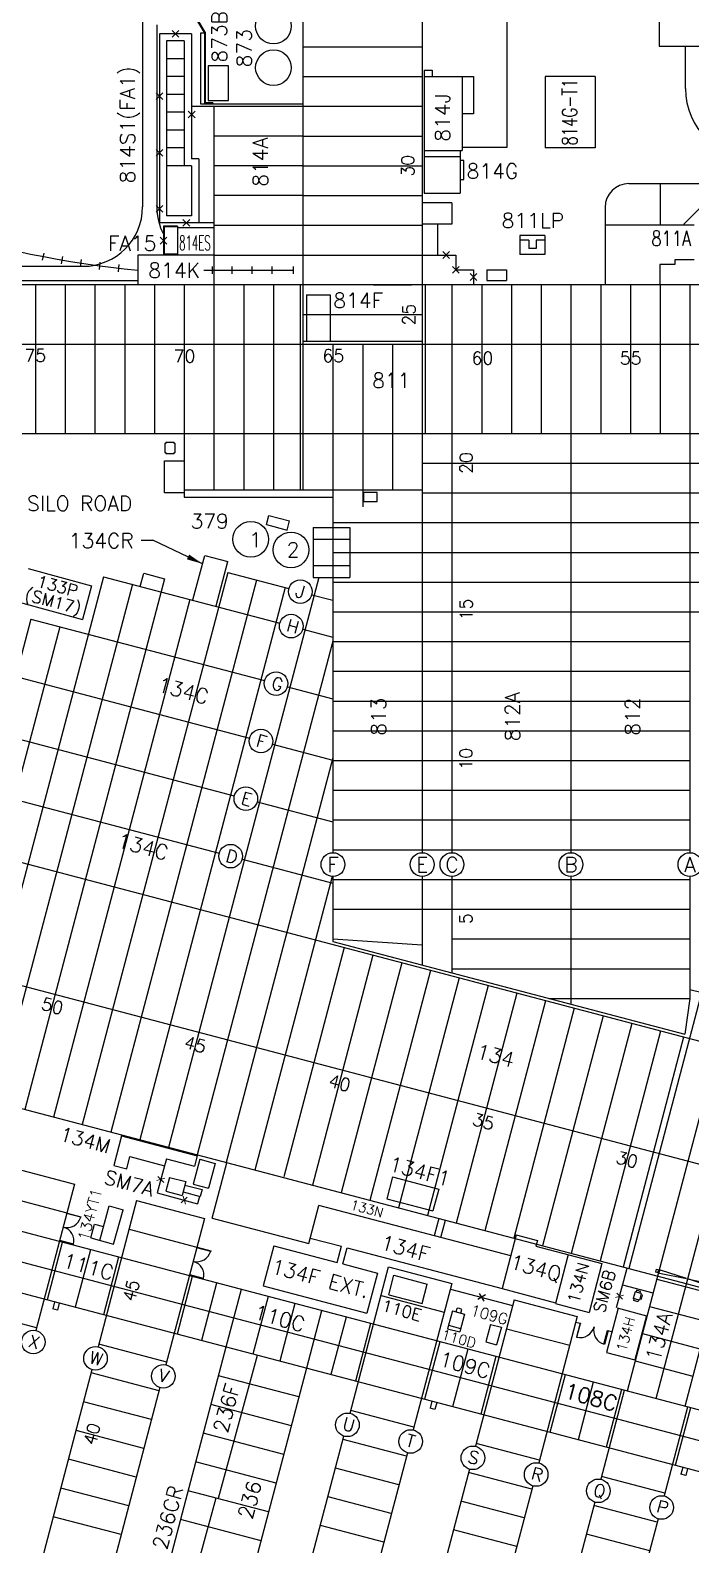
# Model space of a CAD drawing. Extents: x -16413 to 78405, y -232 to 83089.
# Drawn here: x 20816 to 27475, y 36918 to 52197 of the extents above; entities that cross this region are included whole.
import ezdxf
from ezdxf.enums import TextEntityAlignment as Align

# ---------------------------------------------------------------- set-up
doc = ezdxf.new("R2010")
doc.units = 0
doc.header["$LTSCALE"] = 350
doc.header["$MEASUREMENT"] = 0
doc.linetypes.add('CV0', pattern=[1, 1])
doc.linetypes.add('CV45', pattern=[1, 1])
doc.layers.get('0').update_dxf_attribs({"color": 3, "linetype": 'CONTINUOUS'})
doc.layers.add('BACKGROUND', color=7, linetype='CONTINUOUS')
doc.layers.add('FENCE', color=7, linetype='CONTINUOUS')
doc.styles.add('SIMPLEX', font='SIMPLEX')

# ---------------------------------------------------------------- blocks, each defined once
blk = doc.blocks.new('RR', base_point=(-429.5, 670.3))
blk.add_line((-429.5, 674.1), (-429.5, 666.6))

msp = doc.modelspace()

# ---------------------------------------------------------------- linework, layer by layer
at = {"layer": 'BACKGROUND'}
for p, q in [((23568, 47560), (23568, 58651)), ((24768, 58651), (24768, 43900)), ((21948, 54130), (21948, 50416)), ((27156, 53836), (27156, 52036)), ((22572, 52175), (22378, 52497)), ((22580, 52179), (22386, 52502)), ((25620, 52330), (25620, 51016)), ((22092, 52252), (22092, 50416)), ((22443, 52162), (22119, 52162)), ((22119, 52162), (22119, 50254)), ((22315, 52128), (22247, 52196)), ((22247, 52128), (22315, 52196)), ((22443, 52162), (22443, 50902)), ((22536, 52172), (22572, 52172)), ((22536, 51452), (22536, 52172)), ((22572, 52175), (22572, 51457)), ((22580, 52179), (22580, 51465)), ((22368, 52090), (22188, 52090)), ((22188, 52090), (22188, 50326)), ((22368, 52090), (22368, 50830)), ((23568, 52030), (24768, 52030)), ((27156, 52036), (27783, 52036)), ((27423, 51610), (27423, 52036)), ((22368, 51910), (22188, 51910)), ((22368, 51730), (22188, 51730)), ((23568, 51730), (24768, 51730)), ((24788, 51794), (24868, 51794)), ((24788, 51794), (24788, 50555)), ((24788, 51730), (25284, 51730)), ((24868, 51794), (24868, 51730)), ((25172, 51730), (25172, 50983)), ((25284, 51730), (25284, 51354)), ((26007, 51730), (26007, 51010)), ((26511, 51730), (26007, 51730)), ((26511, 51730), (26511, 51010)), ((22153, 51498), (22085, 51566)), ((22085, 51498), (22153, 51566)), ((22368, 51550), (22188, 51550)), ((22368, 51370), (22188, 51370)), ((22477, 51315), (22409, 51383)), ((22409, 51315), (22477, 51383)), ((24768, 51430), (22443, 51430)), ((23568, 51452), (22536, 51452)), ((22650, 51457), (22572, 51457)), ((22658, 51465), (22580, 51465)), ((22650, 51457), (22650, 51452)), ((22658, 51465), (22658, 51452)), ((22668, 51430), (22668, 47560)), ((25284, 51354), (25172, 51354)), ((25623, 51490), (25623, 51250)), ((22368, 51190), (22188, 51190)), ((23568, 51130), (22668, 51130)), ((23568, 51130), (24768, 51130)), ((22153, 50926), (22085, 50994)), ((22085, 50926), (22153, 50994)), ((22368, 51010), (22188, 51010)), ((22515, 50902), (22443, 50902)), ((22515, 50902), (22515, 50254)), ((24788, 50983), (25172, 50983)), ((24788, 50923), (25152, 50923)), ((25152, 50983), (25152, 50555)), ((25188, 50884), (25152, 50884)), ((25620, 51016), (25172, 51016)), ((25188, 50692), (25188, 50884)), ((26511, 51010), (26007, 51010)), ((22440, 50830), (22188, 50830)), ((22440, 50830), (22440, 50326)), ((23568, 50830), (22668, 50830)), ((23568, 50830), (24768, 50830)), ((25152, 50692), (25188, 50692)), ((26852, 50650), (31260, 50650)), ((27168, 50650), (27168, 50230)), ((27409, 50244), (27769, 50604)), ((22085, 50361), (22153, 50429)), ((22153, 50361), (22085, 50429)), ((23568, 50530), (22668, 50530)), ((23568, 50530), (24768, 50530)), ((25066, 50455), (24771, 50455)), ((24788, 50555), (25152, 50555)), ((25066, 50455), (25066, 50240)), ((22440, 50326), (22188, 50326)), ((22423, 50220), (22355, 50288)), ((22355, 50220), (22423, 50288)), ((26612, 50410), (26612, 49630)), ((22671, 50254), (22119, 50254)), ((22159, 50221), (22159, 49930)), ((22299, 50221), (22159, 50221)), ((22299, 50213), (22167, 50213)), ((22167, 50213), (22167, 49938)), ((22299, 50221), (22299, 49930)), ((22668, 50204), (22299, 50204)), ((22668, 50230), (24768, 50230)), ((25066, 50240), (24771, 50240)), ((24921, 50240), (24921, 49930)), ((25754, 50127), (25754, 49935)), ((26006, 50127), (25754, 50127)), ((26006, 50127), (26006, 49935)), ((27512, 50230), (26612, 50230)), ((27409, 50230), (27409, 50244)), ((22193, 50041), (22125, 50109)), ((22125, 50041), (22193, 50109)), ((25043, 49896), (24975, 49964)), ((24975, 49896), (25043, 49964)), ((25844, 50079), (25754, 50079)), ((25844, 50079), (25844, 49995)), ((25916, 49995), (25844, 49995)), ((26006, 50079), (25916, 50079)), ((25916, 50079), (25916, 49995)), ((17062, 49816), (21348, 49816)), ((21900, 49930), (21900, 49630)), ((22668, 49930), (21900, 49930)), ((22159, 49930), (22159, 49930)), ((22299, 49938), (22167, 49938)), ((22652, 49740), (22652, 49815)), ((22668, 49930), (24768, 49930)), ((22853, 49740), (22853, 49815)), ((23054, 49740), (23054, 49815)), ((23255, 49740), (23255, 49815)), ((23469, 49740), (23469, 49815)), ((24771, 49930), (25107, 49930)), ((25141, 49746), (25073, 49814)), ((25073, 49746), (25141, 49814)), ((25107, 49930), (25107, 49780)), ((26006, 49935), (25754, 49935)), ((27164, 49835), (27164, 49630)), ((27314, 49835), (27164, 49835)), ((27512, 49883), (27314, 49883)), ((27314, 49883), (27314, 49835)), ((16068, 49672), (21900, 49672)), ((22567, 49778), (23469, 49778)), ((25107, 49780), (25286, 49780)), ((25252, 49674), (25320, 49742)), ((25320, 49674), (25252, 49742)), ((25286, 49780), (25286, 49630)), ((25419, 49780), (25617, 49780)), ((25419, 49780), (25419, 49672)), ((25419, 49672), (25617, 49672)), ((25617, 49780), (25617, 49672)), ((33257, 49630), (16968, 49630)), ((20868, 49630), (20868, 48130)), ((21168, 49630), (21168, 48130)), ((21468, 49630), (21468, 48130)), ((21768, 49630), (21768, 48130)), ((22068, 49630), (22068, 48130)), ((22368, 49630), (22368, 47488)), ((22968, 49630), (22968, 47560)), ((23268, 49630), (23268, 47560)), ((23538, 49630), (23538, 47560)), ((23601, 49528), (23841, 49528)), ((23601, 49528), (23601, 49060)), ((23841, 49528), (23841, 49060)), ((24276, 49630), (24660, 49630)), ((24798, 49630), (24798, 48130)), ((25068, 49630), (25068, 43900)), ((25368, 49630), (25368, 48130)), ((25668, 49630), (25668, 48130)), ((25968, 49630), (25968, 48130)), ((26268, 49630), (26268, 43900)), ((26568, 49630), (26568, 48130)), ((26868, 49630), (26868, 48130)), ((27168, 49630), (27168, 48130)), ((27468, 49630), (27468, 43900)), ((23568, 49330), (24768, 49330)), ((23568, 49060), (24768, 49060)), ((16368, 49030), (35278, 49030)), ((23868, 49030), (23868, 43900)), ((24168, 49030), (24168, 47560)), ((24468, 49030), (24468, 47560)), ((16368, 48130), (35280, 48130)), ((22181, 48029), (22171, 48029)), ((22171, 48029), (22171, 47937)), ((22267, 48039), (22181, 48039)), ((22181, 48039), (22181, 48029)), ((22267, 48029), (22267, 48039)), ((22277, 48029), (22267, 48029)), ((22277, 47937), (22277, 48029)), ((22169, 47853), (22368, 47853)), ((22169, 47530), (22169, 47853)), ((22171, 47937), (22181, 47937)), ((22181, 47937), (22181, 47927)), ((22181, 47927), (22267, 47927)), ((22267, 47927), (22267, 47937)), ((22267, 47937), (22277, 47937)), ((24768, 47830), (27768, 47830)), ((22368, 47530), (22169, 47530)), ((22368, 47560), (24768, 47560)), ((24168, 47560), (24168, 47388)), ((24313, 47535), (24176, 47535)), ((24176, 47535), (24176, 47443)), ((24313, 47443), (24313, 47535)), ((24768, 47530), (27768, 47530)), ((22368, 47488), (23868, 47488)), ((24176, 47443), (24313, 47443)), ((23197, 47210), (23222, 47303)), ((23222, 47303), (23431, 47248)), ((23406, 47155), (23431, 47248)), ((23868, 47230), (27768, 47230)), ((23197, 47210), (23406, 47155)), ((23667, 47182), (24039, 47182)), ((23667, 47182), (23667, 46678)), ((23667, 47062), (24039, 47062)), ((24039, 47182), (24039, 46678)), ((21934, 47053), (22052, 47053)), ((22553, 46814), (22052, 47053)), ((23868, 46930), (27768, 46930)), ((20793, 46766), (21434, 46594)), ((22456, 46452), (22575, 46899)), ((22575, 46899), (22808, 46838)), ((22689, 46391), (22808, 46838)), ((23667, 46798), (24039, 46798)), ((21555, 46684), (20179, 41462)), ((21845, 46608), (20469, 41386)), ((22170, 46664), (20759, 41310)), ((22807, 46726), (21339, 41157)), ((21555, 46684), (23332, 46216)), ((23097, 46650), (21629, 41080)), ((21924, 46587), (21960, 46721)), ((21960, 46721), (22170, 46664)), ((23725, 46678), (22209, 40927)), ((22807, 46726), (23423, 46564)), ((23667, 46678), (24039, 46678)), ((23868, 46630), (27768, 46630)), ((22425, 46455), (21049, 41233)), ((21434, 46594), (21343, 46254)), ((23387, 46574), (21919, 41004)), ((23654, 46503), (23865, 46448)), ((20702, 46426), (21343, 46254)), ((23868, 46330), (27768, 46330)), ((20822, 46257), (19599, 41615)), ((21112, 46180), (19889, 41539)), ((20822, 46257), (23179, 45636)), ((23563, 46155), (23868, 46075)), ((14317, 46109), (22720, 43895)), ((23865, 46034), (22500, 40851)), ((23868, 46030), (27468, 46030)), ((23868, 45730), (27468, 45730)), ((20669, 45677), (23026, 45056)), ((23410, 45575), (23868, 45454)), ((14164, 45529), (36036, 39766)), ((23868, 45430), (27468, 45430)), ((20516, 45096), (22873, 44475)), ((23868, 45130), (27468, 45130)), ((23257, 44995), (23868, 44834)), ((23865, 44856), (22790, 40774)), ((23868, 44830), (27468, 44830)), ((23868, 44530), (27468, 44530)), ((23104, 44414), (23868, 44213)), ((14346, 44240), (35730, 38605)), ((23868, 44230), (27468, 44230)), ((28333, 44153), (26835, 38467)), ((28624, 44077), (27125, 38391)), ((23868, 43930), (27468, 43930)), ((28914, 44000), (27415, 38314)), ((22951, 43834), (23868, 43593)), ((23860, 43660), (23080, 40698)), ((23868, 43660), (23868, 43003)), ((23868, 43630), (27468, 43630)), ((24768, 43660), (24768, 42766)), ((25068, 43660), (25068, 42687)), ((26268, 43660), (26268, 42371)), ((27468, 43660), (27468, 42430)), ((23868, 43330), (27468, 43330)), ((27793, 43278), (26851, 39704)), ((14040, 43080), (28011, 39398)), ((23981, 42942), (23372, 40630)), ((23868, 43030), (24768, 42970)), ((23868, 43003), (27418, 42068)), ((25068, 43030), (27468, 43030)), ((24271, 42866), (23660, 40545)), ((24562, 42789), (23950, 40469)), ((24852, 42713), (24240, 40392)), ((25142, 42637), (24530, 40316)), ((25068, 42730), (27468, 42730)), ((25432, 42560), (24820, 40239)), ((25722, 42484), (25110, 40163)), ((27468, 42520), (27590, 42488)), ((26012, 42407), (25400, 40086)), ((26302, 42331), (25691, 40010)), ((26045, 42430), (27468, 42430)), ((27468, 42430), (27418, 42068)), ((26592, 42254), (25981, 39934)), ((26882, 42178), (26271, 39857)), ((27172, 42101), (26561, 39781)), ((27404, 42040), (26793, 39719)), ((38851, 35301), (15661, 41412)), ((38775, 35011), (15585, 41122)), ((21735, 41043), (21657, 40745)), ((21735, 41043), (22497, 40842)), ((21788, 40710), (21821, 40834)), ((21821, 40834), (22169, 40742)), ((22188, 40813), (22169, 40742)), ((22188, 40813), (22470, 40739)), ((22525, 40807), (22459, 40557)), ((22497, 40842), (22470, 40739)), ((22525, 40807), (22680, 40766)), ((38698, 34721), (15851, 40741)), ((20577, 40737), (21262, 40557)), ((21657, 40745), (21788, 40710)), ((22169, 40742), (22094, 40468)), ((22680, 40766), (22614, 40517)), ((22650, 40214), (22797, 40772)), ((21262, 40557), (20872, 39080)), ((22221, 40624), (22184, 40485)), ((22221, 40624), (22383, 40582)), ((22383, 40582), (22346, 40442)), ((22374, 40547), (22548, 40501)), ((22459, 40557), (22614, 40517)), ((22548, 40501), (22530, 40431)), ((24470, 40629), (24412, 40409)), ((24470, 40629), (24934, 40507)), ((24934, 40507), (24876, 40287)), ((20500, 40447), (21185, 40266)), ((21888, 40391), (21499, 38915)), ((22094, 40468), (22502, 40359)), ((22184, 40485), (22346, 40442)), ((22356, 40477), (22530, 40431)), ((22522, 40433), (22502, 40359)), ((23625, 39957), (23726, 40341)), ((25660, 39832), (23726, 40341)), ((24412, 40409), (24876, 40287)), ((21517, 39989), (21612, 40336)), ((21612, 40336), (21751, 40298)), ((21656, 39951), (21751, 40298)), ((22573, 40211), (22184, 38734)), ((22650, 40214), (23625, 39957)), ((24937, 40209), (24889, 40035)), ((24956, 40017), (25002, 40191)), ((21425, 40014), (21462, 40153)), ((21462, 40153), (21555, 40128)), ((21812, 40101), (22496, 39921)), ((25716, 40044), (25573, 39502)), ((25716, 40044), (25929, 39988)), ((21138, 39969), (20985, 39389)), ((21422, 39894), (21269, 39314)), ((21425, 40014), (21656, 39951)), ((23272, 39935), (23165, 39529)), ((23272, 39935), (23911, 39766)), ((23639, 40012), (23953, 39929)), ((23911, 39766), (23953, 39929)), ((23969, 39751), (24011, 39914)), ((24011, 39914), (25573, 39502)), ((25929, 39988), (25914, 39932)), ((25914, 39932), (26581, 39757)), ((21706, 39819), (21553, 39239)), ((23969, 39751), (24317, 39659)), ((26241, 39846), (26111, 39351)), ((26581, 39757), (26451, 39261)), ((22449, 39623), (22296, 39043)), ((24429, 39722), (25068, 39554)), ((24430, 39440), (24482, 39637)), ((24482, 39637), (24818, 39548)), ((26726, 39310), (26835, 39708)), ((27133, 39599), (27713, 39446)), ((22695, 39558), (22543, 38978)), ((22942, 39493), (22789, 38913)), ((23213, 39422), (23060, 38842)), ((23165, 39529), (24210, 39253)), ((24353, 39432), (24991, 39264)), ((24430, 39440), (24767, 39351)), ((25068, 39554), (24678, 38077)), ((24767, 39351), (24818, 39548)), ((25573, 39502), (26113, 39360)), ((26789, 39540), (27092, 39458)), ((26914, 39471), (26895, 39401)), ((26977, 39453), (26914, 39471)), ((26930, 39485), (26925, 39468)), ((26970, 39474), (26930, 39485)), ((26977, 39453), (26958, 39384)), ((26966, 39457), (26970, 39474)), ((26991, 39437), (26974, 39442)), ((26980, 39397), (26991, 39437)), ((20879, 39106), (20195, 39286)), ((21060, 39369), (21042, 39298)), ((21089, 39286), (21042, 39298)), ((21108, 39356), (21089, 39286)), ((23484, 39351), (23331, 38770)), ((23754, 39279), (23601, 38699)), ((25073, 39278), (25024, 39098)), ((25073, 39278), (25195, 39245)), ((25111, 39267), (25121, 39304)), ((25145, 39302), (25121, 39304)), ((25167, 39291), (25145, 39302)), ((25157, 39255), (25167, 39291)), ((25694, 39389), (25305, 37912)), ((25694, 39389), (26332, 39220)), ((26111, 39351), (26451, 39261)), ((26744, 39304), (26627, 38859)), ((26733, 39308), (27030, 39229)), ((26958, 39384), (26895, 39401)), ((26902, 39381), (26906, 39398)), ((26942, 39370), (26902, 39381)), ((26947, 39387), (26942, 39370)), ((26963, 39401), (26980, 39397)), ((27061, 39323), (27641, 39170)), ((24001, 39214), (23848, 38634)), ((24247, 39149), (24095, 38569)), ((25034, 39133), (25155, 39100)), ((25195, 39245), (25146, 39065)), ((25458, 39141), (25409, 38964)), ((25458, 39141), (25566, 39112)), ((26332, 39220), (25943, 37743)), ((27030, 39229), (26912, 38784)), ((24944, 38966), (24791, 38386)), ((25024, 39098), (25146, 39065)), ((25409, 38964), (25517, 38934)), ((25566, 39112), (25517, 38934)), ((25618, 39098), (26256, 38930)), ((26988, 39048), (27568, 38895)), ((22789, 38913), (21184, 32821)), ((22191, 38761), (21506, 38941)), ((23103, 38827), (22709, 37383)), ((25228, 38891), (25075, 38311)), ((25512, 38816), (25359, 38236)), ((26627, 38859), (26912, 38784)), ((21438, 38684), (18372, 27047)), ((23601, 38699), (22073, 32897)), ((26915, 38772), (27496, 38619)), ((22123, 38503), (19056, 26867)), ((22114, 38470), (21429, 38651)), ((23525, 38409), (22713, 38623)), ((26209, 38633), (26056, 38052)), ((26493, 38558), (26340, 37977)), ((22038, 38180), (21353, 38361)), ((24866, 38366), (24848, 38295)), ((24914, 38353), (24895, 38283)), ((26806, 38475), (26570, 37578)), ((26777, 38483), (26624, 37902)), ((23449, 38119), (22636, 38333)), ((24685, 38103), (24047, 38271)), ((24895, 38283), (24848, 38295)), ((27444, 38307), (27208, 37410)), ((27473, 38299), (27320, 37719)), ((21961, 37890), (21277, 38071)), ((23372, 37829), (22560, 38043)), ((24609, 37813), (23971, 37981)), ((25950, 37770), (25312, 37938)), ((21885, 37600), (21200, 37781)), ((24618, 37846), (21551, 26209)), ((23296, 37539), (22483, 37753)), ((25244, 37681), (22178, 26044)), ((24532, 37523), (23894, 37691)), ((25874, 37480), (25236, 37648)), ((27215, 37437), (26577, 37605)), ((27396, 37699), (27377, 37629)), ((27425, 37616), (27377, 37629)), ((27443, 37687), (27425, 37616)), ((21808, 37310), (21124, 37490)), ((23219, 37249), (22407, 37463)), ((25882, 37513), (22816, 25876)), ((22686, 37387), (22528, 36810)), ((26509, 37347), (23443, 25711)), ((24456, 37233), (23818, 37401)), ((25797, 37190), (25159, 37358)), ((27139, 37146), (26500, 37315)), ((21732, 37020), (21047, 37200)), ((23143, 36958), (22330, 37172)), ((27147, 37179), (24081, 25543)), ((24380, 36943), (23741, 37111)), ((25721, 36900), (25083, 37068)), ((27062, 36856), (26424, 37025))]:
    msp.add_line(p, q, dxfattribs=at)
at = {"layer": 'BACKGROUND', "linetype": 'CV0'}
for p, q in [((22815, 51838), (22611, 51838)), ((22611, 51838), (22611, 51490)), ((22815, 51490), (22815, 51838)), ((22611, 51490), (22815, 51490)), ((24317, 39659), (24210, 39253))]:
    msp.add_line(p, q, dxfattribs=at)
at = {"layer": 'BACKGROUND', "linetype": 'CV45'}
for p, q in [((21888, 40391), (22573, 40211)), ((24040, 38245), (24429, 39722)), ((20913, 26377), (23979, 38014))]:
    msp.add_line(p, q, dxfattribs=at)
at = {"layer": 'BACKGROUND'}
for centre, radius in [((23268, 52240), 180), ((23268, 51820), 180), ((23039, 47062), 180), ((23445, 46955), 180), ((23539, 46534), 119), ((23447, 46186), 119), ((23294, 45606), 119), ((23142, 45026), 119), ((22989, 44445), 119), ((22836, 43865), 119), ((23868, 43780), 120), ((24768, 43780), 120), ((25068, 43780), 120), ((26268, 43780), 120), ((27468, 43780), 120), ((20846, 38963), 119), ((21473, 38798), 119), ((22158, 38618), 119), ((24014, 38128), 119), ((24652, 37960), 119), ((25279, 37795), 119), ((25917, 37627), 119), ((26544, 37462), 119), ((27182, 37294), 119)]:
    msp.add_circle(centre, radius, dxfattribs=at)
for centre, radius, start, end in [((22860, 59901), 10168, 215.7517, 264.5832), ((28143, 51610), 720, 180, 270), ((26852, 50410), 240, 90, 180), ((21348, 50416), 600, 270, 0), ((22692, 50416), 600, 180, 207.3354)]:
    msp.add_arc(centre, radius, start, end, dxfattribs=at)
msp.add_solid([(22418, 46908), (22395, 46860), (22553, 46814)], dxfattribs=at)
at = {"layer": 'FENCE'}
for p, q in [((21324, 40224), (21185, 40260)), ((21186, 40264), (21325, 40227)), ((21325, 40227), (21324, 40224)), ((21111, 39982), (21250, 39945)), ((21252, 39949), (21112, 39986)), ((21250, 39945), (21252, 39949)), ((22635, 39878), (22496, 39915)), ((22497, 39919), (22636, 39882)), ((22636, 39882), (22635, 39878)), ((22422, 39636), (22562, 39599)), ((22563, 39603), (22423, 39640)), ((22562, 39599), (22563, 39603)), ((27124, 39668), (27132, 39699)), ((27161, 39658), (27124, 39668)), ((27132, 39699), (27170, 39689)), ((27149, 39685), (27145, 39671)), ((27145, 39671), (27160, 39667)), ((27164, 39681), (27149, 39685)), ((27160, 39667), (27164, 39681)), ((27161, 39658), (27432, 39603)), ((27432, 39603), (27170, 39689)), ((27720, 39510), (27457, 39596)), ((27457, 39596), (27728, 39541)), ((25405, 39438), (25329, 39391)), ((25343, 39453), (25391, 39376)), ((26360, 39153), (26323, 39013)), ((26327, 39012), (26364, 39151)), ((26323, 39013), (26327, 39012)), ((26601, 38940), (26638, 39079)), ((26642, 39078), (26605, 38939)), ((26605, 38939), (26601, 38940))]:
    msp.add_line(p, q, dxfattribs=at)
at = {"layer": 'FENCE', "ltscale": 0.125}
for p, q in [((25054, 39497), (25680, 39332)), ((26318, 39163), (26362, 39152)), ((26640, 39079), (26683, 39067))]:
    msp.add_line(p, q, dxfattribs=at)
at = {"layer": 'FENCE'}
for centre in [(26362, 39152), (26640, 39079)]:
    msp.add_circle(centre, 2, dxfattribs=at)
for centre, start, end in [((21185, 40262), 255.2314, 344.4457), ((21112, 39984), 346.0193, 75.2335), ((22496, 39917), 255.2314, 344.4457), ((22423, 39638), 346.0193, 75.2335), ((26362, 39152), 256.0183, 345.2326), ((26640, 39079), 165.2305, 254.4448)]:
    msp.add_arc(centre, 144, start, end, dxfattribs=at)

# ---------------------------------------------------------------- block references
at = {"layer": 'BACKGROUND', "zscale": 10}
for p, xscale, yscale, rotation in [((20947, 49914), 9.99999999999958, 10.00000000000315, 169.1575182674165), ((21137, 49880), 9.999999999999757, 9.999999999999757, 170.2426637701252), ((21327, 49849), 9.999999999998611, 10.00000000000221, 171.3278092728471), ((21517, 49822), 9.999999999999348, 9.999999999999348, 172.4129547755616), ((21708, 49798), 10.0000000000003, 10.00000000000071, 173.498100278284)]:
    msp.add_blockref('RR', p, dxfattribs=dict(at, xscale=xscale, yscale=yscale, rotation=rotation))

# ---------------------------------------------------------------- texts
at = {"layer": 'BACKGROUND', "style": 'SIMPLEX'}
for s, height, rotation, p in [('873B', 150, 90, (22798, 52132)), ('873', 150, 90, (23047, 52017)), ('814S1(FA1)', 150, 90, (21871, 51244)), ('814J', 150, 90, (25048, 51318)), ('814A', 150, 90, (23211, 50869)), ('30', 128, 90, (24686, 50831)), ('25', 128, 90, (24698, 49328)), ('20', 128, 90, (25275, 47832)), ('133P', 120.7, 345, (21074, 46531)), ('(SM17)', 120.7, 345, (21029, 46377)), ('15', 128, 90, (25274, 46354)), ('134C', 150, 345, (22339, 45462)), ('813', 150, 90, (24402, 45273)), ('812A', 150, 90, (25754, 45273)), ('812', 150, 90, (26964, 45273)), ('10', 128, 90, (25273, 44847)), ('134C', 150, 345, (21932, 43889)), ('5', 128, 90, (25272, 43235)), ('50', 128, 345, (21023, 42292)), ('45', 128, 345, (22462, 41903)), ('134', 150, 345, (25488, 41780)), ('40', 128, 345, (23919, 41515)), ('35', 128, 345, (25369, 41126)), ('134F1', 150, 344.75, (24723, 40612)), ('30', 128, 345, (26818, 40742)), ('134F', 150, 344.75, (24578, 39835)), ('111C', 150, 344.75, (21382, 39651)), ('134Q', 150, 344.75, (25894, 39637)), ('110C', 150, 344.75, (23310, 39130)), ('110E', 119.8, 344.75, (24545, 39226)), ('134H', 101, 74.75, (26869, 39029)), ('109C', 150, 344.75, (25178, 38659)), ('236F', 150, 74.75, (22868, 38277)), ('108C', 155.7, 344.75, (26449, 38332)), ('236CR', 150, 74.75, (22276, 37174)), ('236', 150, 74.75, (23102, 37351))]:
    msp.add_text(s, height=height, rotation=rotation, dxfattribs=at).set_placement(p, align=Align.CENTER)
for s, rotation, width, p, p2 in [('814G-T1', 90, 0.750365, (26329, 51034), (26329, 51709)), ('134F EXT.', 345.2414, 0.927982, (23233, 39660), (24208, 39403))]:
    msp.add_text(s, height=150, rotation=rotation, dxfattribs=dict(at, width=width)).set_placement(p, p2, align=Align.FIT)
for s, height, p in [('814G', 150, (25476, 50702)), ('811LP', 150, (25884, 50203)), ('FA15', 150, (21842, 49973)), ('814K', 150, (22267, 49700)), ('814F', 150, (24122, 49397)), ('75', 128, (20866, 48853)), ('70', 128, (22370, 48846)), ('65', 128, (23872, 48850)), ('60', 128, (25375, 48826)), ('55', 128, (26870, 48826)), ('811', 150, (24456, 48590))]:
    msp.add_text(s, height=height, dxfattribs=at).set_placement(p, align=Align.CENTER)
at = {"layer": 'BACKGROUND', "style": 'SIMPLEX', "width": 0.5}
msp.add_text('814ES', height=150, dxfattribs=at).set_placement((22476, 49978), align=Align.CENTER)
at = {"layer": 'BACKGROUND', "style": 'SIMPLEX', "width": 0.8}
msp.add_text('811A', height=150, dxfattribs=at).set_placement((27079, 50023))
at = {"layer": 'BACKGROUND', "style": 'SIMPLEX'}
for s, p in [('SILO ROAD', (20783, 47349)), ('379', (22432, 47170)), ('134CR', (21204, 46973)), ('1', (23023, 46981)), ('2', (23402, 46881))]:
    msp.add_text(s, height=150, dxfattribs=at).set_placement(p)
for s, height, rotation, p in [('J', 127, 344.75, (23480, 46484)), ('H', 127, 344.75, (23389, 46136)), ('G', 127, 344.75, (23236, 45556)), ('F', 127, 344.75, (23083, 44975)), ('E', 127, 344.75, (22930, 44395)), ('D', 127, 344.75, (22777, 43815)), ('134M', 143.7, 344.75, (21100, 40999)), ('SM7A', 143.7, 344.75, (21550, 40562)), ('134YT1', 110, 74.75, (21399, 39976)), ('133N', 96, 344.75, (24036, 40307)), ('134N', 118.1, 74.75, (26345, 39346)), ('45', 127, 74.75, (21865, 39361)), ('SM6B', 120, 74.75, (26605, 39249)), ('109G', 110, 344.75, (25246, 39236)), ('134A', 150, 74.75, (27162, 38758)), ('X', 127, 344.75, (20785, 38918)), ('110D', 102, 344.75, (24953, 38993)), ('W', 127, 344.75, (21400, 38753)), ('V', 127, 344.75, (22096, 38573)), ('U', 127, 344.75, (23953, 38084)), ('40', 127, 74.75, (21470, 37914)), ('T', 127, 344.75, (24591, 37915)), ('S', 127, 344.75, (25218, 37750)), ('R', 127, 344.75, (25856, 37582)), ('Q', 127, 344.75, (26482, 37417)), ('P', 127, 344.75, (27121, 37249))]:
    msp.add_text(s, height=height, rotation=rotation, dxfattribs=at).set_placement(p)
for s, p in [('F', (23868, 43780)), ('E', (24768, 43780)), ('C', (25068, 43780)), ('B', (26268, 43780)), ('A', (27468, 43780))]:
    msp.add_text(s, height=150, dxfattribs=at).set_placement(p, align=Align.MIDDLE)
for rotation, p in [(74.75, (22132, 40604)), (164.75, (22369, 40395)), (74.75, (26759, 39425))]:
    msp.add_text('X', height=71.9, rotation=rotation, dxfattribs=at).set_placement(p, align=Align.MIDDLE)

doc.saveas('drawing.dxf')
